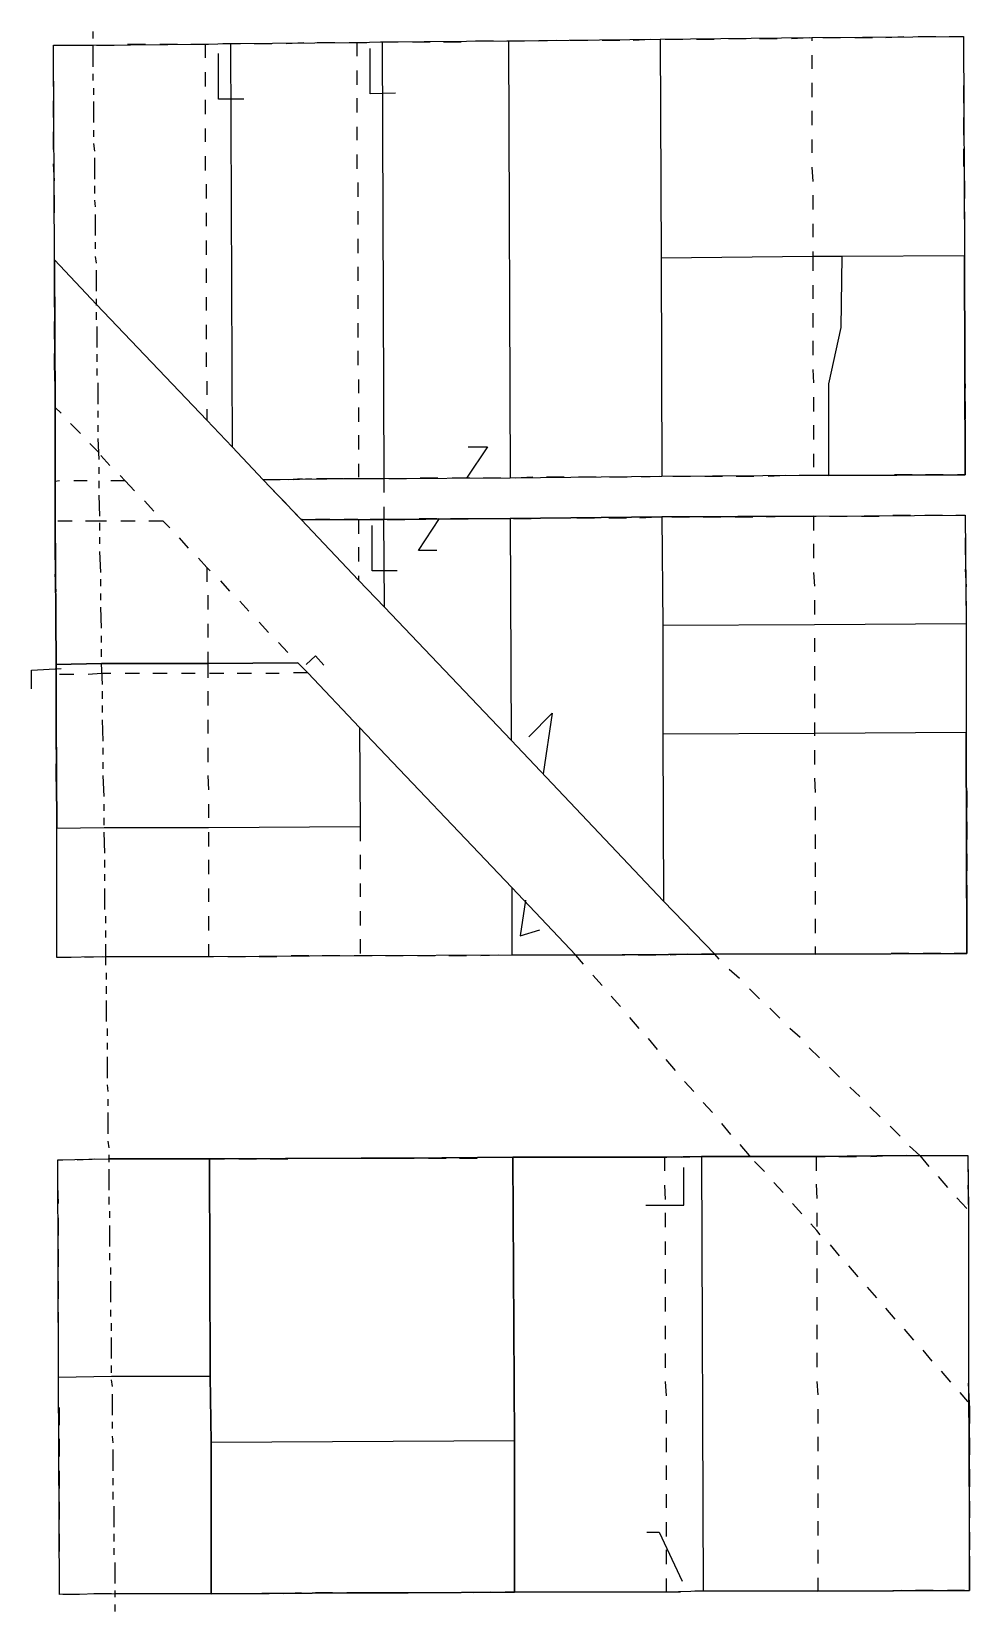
# Model space of a CAD drawing. Extents: x -8 to 2448, y 177 to 3185.
# Drawn here: x 246.2 to 513.4, y 2005.2 to 2455.2 of the extents above; entities that cross this region are included whole.
import ezdxf

# ---------------------------------------------------------------- set-up
doc = ezdxf.new("R2010")
doc.units = 0
doc.layers.add('Cadastral_Map', color=7, linetype='CONTINUOUS')

msp = doc.modelspace()

# ---------------------------------------------------------------- linework, layer by layer
at = {"layer": 'Cadastral_Map', "color": 1}
for points in [[(263.76575, 2453.2932), (263.76575, 2455.2132)], [(263.76575, 2445.1331), (263.76575, 2451.1332)], [(263.76575, 2441.2931), (263.76575, 2443.2131)], [(264.00575, 2437.2131), (264.00575, 2439.1331)], [(264.00575, 2429.293), (264.00575, 2435.2931)], [(264.00575, 2425.213), (264.00575, 2427.133)], [(264.24576, 2421.133), (264.00575, 2423.293)], [(264.24576, 2413.213), (264.24576, 2419.213)], [(264.24576, 2409.1329), (264.24576, 2411.2929)], [(264.48577, 2405.2929), (264.24576, 2407.2129)], [(264.48577, 2397.1329), (264.48577, 2403.1329)], [(264.48577, 2393.2928), (264.48577, 2395.2129)], [(346.80756, 2291.2923), (339.3674, 2298.9723), (323.04704, 2316.2524), (312.24681, 2327.5325), (303.36661, 2336.8925), (296.16646, 2344.5726), (264.72577, 2377.4528), (252.72551, 2390.1728), (252.96551, 2348.1726), (252.96551, 2337.8526), (252.96551, 2327.0525), (252.96551, 2315.5324), (253.20552, 2274.9722), (266.1658, 2275.2122), (296.40646, 2275.2122), (322.08702, 2275.4522), (324.96708, 2272.5722), (339.6074, 2256.9721), (383.04835, 2211.3719), (401.28875, 2192.1718), (440.88961, 2192.4118), (426.24929, 2207.5319), (382.80834, 2253.3721), (346.80756, 2291.2923)], [(264.72577, 2389.2128), (264.48577, 2391.1328)], [(264.72577, 2381.2928), (264.72577, 2387.2928)], [(264.72577, 2377.2128), (264.72577, 2379.1328)], [(264.72577, 2373.1327), (264.72577, 2375.2928)], [(264.96578, 2365.2127), (264.96578, 2371.2127)], [(264.96578, 2361.1327), (264.96578, 2363.2927)], [(264.96578, 2357.2926), (264.96578, 2359.2127)], [(265.20578, 2349.1326), (265.20578, 2355.1326)], [(265.20578, 2345.2926), (265.20578, 2347.2126)], [(265.20578, 2341.2126), (265.20578, 2343.1326)], [(265.44579, 2333.2925), (265.20578, 2339.2926)], [(265.44579, 2329.2125), (265.44579, 2331.1325)], [(265.44579, 2325.1325), (265.44579, 2327.2925)], [(265.68579, 2317.2124), (265.44579, 2323.2125)], [(265.68579, 2313.1324), (265.68579, 2315.2924)], [(265.68579, 2309.2924), (265.68579, 2311.2124)], [(265.9258, 2301.1324), (265.68579, 2307.1324)], [(265.9258, 2297.2923), (265.9258, 2299.2123)], [(265.9258, 2293.2123), (265.9258, 2295.1323)], [(266.1658, 2285.2923), (265.9258, 2291.2923)], [(266.1658, 2281.2122), (266.1658, 2283.1323)], [(266.1658, 2277.1322), (266.1658, 2279.2922)], [(266.40581, 2269.2122), (266.1658, 2275.2122)], [(266.40581, 2265.1322), (266.40581, 2267.2922)], [(266.40581, 2261.2921), (266.40581, 2263.2122)], [(266.64581, 2253.1321), (266.40581, 2259.1321)], [(266.64581, 2249.2921), (266.64581, 2251.2121)], [(266.64581, 2245.2121), (266.64581, 2247.1321)], [(266.88582, 2237.292), (266.64581, 2243.292)], [(266.88582, 2233.212), (266.88582, 2235.132)], [(266.88582, 2229.132), (266.88582, 2231.292)], [(267.12582, 2221.2119), (266.88582, 2227.212)], [(267.12582, 2217.1319), (267.12582, 2219.2919)], [(267.12582, 2213.2919), (267.12582, 2215.2119)], [(267.12582, 2205.1318), (267.12582, 2211.1319)], [(267.36583, 2201.2918), (267.36583, 2203.2118)], [(267.36583, 2197.2118), (267.36583, 2199.1318)], [(267.36583, 2189.2918), (267.36583, 2195.2918)], [(267.60583, 2185.2117), (267.60583, 2187.1317)], [(267.60583, 2181.1317), (267.60583, 2183.2917)], [(267.60583, 2173.2117), (267.60583, 2179.2117)], [(267.84584, 2169.1316), (267.84584, 2171.2917)], [(267.84584, 2165.2916), (267.84584, 2167.2116)], [(267.84584, 2157.1316), (267.84584, 2163.1316)], [(268.08584, 2153.2916), (267.84584, 2155.2116)], [(268.08584, 2149.2115), (268.08584, 2151.1316)], [(268.08584, 2141.2915), (268.08584, 2147.2915)], [(268.32585, 2137.2115), (268.08584, 2139.1315)], [(268.32585, 2133.1315), (268.32585, 2135.2915)], [(296.88647, 2134.0915), (297.12648, 2072.1711), (297.36648, 2053.451), (297.36648, 2010.2508), (340.56742, 2010.4908), (353.52771, 2010.4908), (383.76837, 2010.7308), (383.76837, 2053.931), (383.28835, 2134.5715), (353.0477, 2134.3315), (340.08741, 2134.3315), (296.88647, 2134.0915)], [(268.32585, 2125.2114), (268.32585, 2131.2114)], [(268.32585, 2121.1314), (268.32585, 2123.2914)], [(268.56585, 2117.2914), (268.56585, 2119.2114)], [(268.56585, 2109.1313), (268.56585, 2115.1314)], [(268.56585, 2105.2913), (268.56585, 2107.2113)], [(268.80586, 2101.2113), (268.80586, 2103.1313)], [(268.80586, 2093.2912), (268.80586, 2099.2913)], [(268.80586, 2089.2112), (268.80586, 2091.1312)], [(269.04586, 2085.1312), (269.04586, 2087.2912)], [(269.04586, 2077.2112), (269.04586, 2083.2112)], [(269.04586, 2073.1311), (269.04586, 2075.2911)], [(269.28587, 2069.2911), (269.04586, 2071.2111)], [(269.28587, 2061.1311), (269.28587, 2067.1311)], [(269.28587, 2057.291), (269.28587, 2059.2111)], [(269.52588, 2053.211), (269.28587, 2055.131)], [(269.52588, 2045.291), (269.52588, 2051.291)], [(269.52588, 2041.211), (269.52588, 2043.131)], [(269.52588, 2037.1309), (269.52588, 2039.291)], [(269.76588, 2029.2109), (269.76588, 2035.2109)], [(269.76588, 2025.1309), (269.76588, 2027.2909)], [(269.76588, 2021.2909), (269.76588, 2023.2109)], [(270.00589, 2013.1308), (270.00589, 2019.1308)], [(270.00589, 2009.2908), (270.00589, 2011.2108)], [(270.00589, 2005.2108), (270.00589, 2007.1308)]]:
    msp.add_lwpolyline(points, dxfattribs=at)
at = {"layer": 'Cadastral_Map', "color": 7}
for points in [[(263.76575, 2451.3732), (295.68645, 2451.6132), (302.8866, 2451.8532), (338.88739, 2452.0932), (346.08754, 2452.3332), (382.08833, 2452.5732), (425.28927, 2453.0532), (468.49021, 2453.5332), (511.69115, 2453.7732), (511.93116, 2391.3728), (512.17116, 2328.9725), (473.29032, 2328.7325), (468.97022, 2328.7325), (425.76928, 2328.4925), (382.56834, 2328.0125), (346.56755, 2327.7725), (339.3674, 2327.7725), (312.24681, 2327.5325), (323.04704, 2316.2524), (339.3674, 2316.2524), (346.56755, 2316.2524), (382.56834, 2316.4924), (425.76928, 2316.9724), (468.97022, 2317.2124), (512.17116, 2317.4524), (512.41117, 2286.4923), (512.41117, 2255.5321), (512.65117, 2192.6518), (469.45023, 2192.4118), (440.88961, 2192.4118), (401.28875, 2192.1718), (383.04835, 2192.1718), (339.84741, 2191.9318), (296.64647, 2191.6918), (267.36583, 2191.6918)], [(346.08754, 2452.3332), (382.08833, 2452.5732)], [(382.08833, 2452.5732), (425.28927, 2453.0532), (468.49021, 2453.5332)], [(382.08833, 2452.5732), (382.56834, 2328.0125)], [(425.28927, 2453.0532), (425.52928, 2390.6528)], [(468.49021, 2453.5332), (511.69115, 2453.7732), (511.93116, 2391.3728)], [(468.49021, 2453.5332), (468.49021, 2452.5732)], [(252.72551, 2390.1728), (252.4855, 2451.3732), (263.76575, 2451.3732)], [(267.36583, 2191.6918), (253.44552, 2191.4518), (253.44552, 2228.172), (253.20552, 2259.1321), (253.20552, 2272.0922), (253.20552, 2274.9722), (252.96551, 2315.5324), (252.96551, 2327.0525), (252.96551, 2337.8526), (252.96551, 2348.1726), (252.72551, 2390.1728), (252.4855, 2451.3732), (263.76575, 2451.3732)], [(263.76575, 2451.3732), (295.68645, 2451.6132)], [(295.68645, 2451.6132), (302.8866, 2451.8532)], [(295.68645, 2451.6132), (295.68645, 2447.7731)], [(306.72669, 2436.0131), (299.52653, 2436.0131), (299.52653, 2448.9732)], [(302.8866, 2451.8532), (338.88739, 2452.0932)], [(302.8866, 2451.8532), (303.36661, 2336.8925)], [(338.88739, 2452.0932), (346.08754, 2452.3332)], [(338.88739, 2452.0932), (338.88739, 2448.2531)], [(349.92763, 2437.6931), (342.72747, 2437.4531), (342.72747, 2450.4132)], [(346.08754, 2452.3332), (346.56755, 2327.7725)], [(468.49021, 2448.4931), (468.49021, 2444.6531)], [(295.68645, 2443.6931), (295.68645, 2439.6131)], [(338.88739, 2444.1731), (338.88739, 2440.0931)], [(468.49021, 2440.5731), (468.49021, 2436.4931)], [(295.68645, 2435.7731), (295.68645, 2431.6931)], [(338.88739, 2436.2531), (338.88739, 2432.1731)], [(468.49021, 2432.6531), (468.49021, 2428.573)], [(295.68645, 2427.613), (295.68645, 2423.773)], [(338.88739, 2428.093), (338.88739, 2424.253)], [(468.49021, 2424.493), (468.49021, 2420.653)], [(295.68645, 2419.693), (295.68645, 2415.613)], [(338.88739, 2420.173), (338.88739, 2416.093)], [(468.49021, 2416.573), (468.73022, 2412.493)], [(339.12739, 2412.253), (339.12739, 2408.1729)], [(295.92645, 2411.773), (295.92645, 2407.6929)], [(468.73022, 2408.6529), (468.73022, 2404.5729)], [(295.92645, 2403.6129), (295.92645, 2399.7729)], [(339.12739, 2404.0929), (339.12739, 2400.2529)], [(468.73022, 2400.4929), (468.73022, 2396.6529)], [(295.92645, 2395.6929), (295.92645, 2391.6128)], [(339.12739, 2396.1729), (339.12739, 2392.0928)], [(252.72551, 2390.1728), (252.96551, 2348.1726)], [(252.72551, 2390.1728), (264.72577, 2377.4528)], [(511.93116, 2391.3728), (477.1304, 2391.1328), (468.73022, 2391.1328), (425.52928, 2390.6528)], [(425.52928, 2390.6528), (425.76928, 2328.4925)], [(468.73022, 2392.5728), (468.73022, 2391.1328)], [(468.73022, 2391.1328), (468.73022, 2387.0528)], [(473.29032, 2328.7325), (512.17116, 2328.9725), (511.93116, 2391.3728)], [(473.29032, 2328.7325), (473.29032, 2354.8926), (476.89039, 2370.9727), (477.1304, 2391.1328)], [(295.92645, 2387.7728), (295.92645, 2383.6928)], [(339.12739, 2388.2528), (339.12739, 2384.1728)], [(468.73022, 2382.9728), (468.73022, 2379.1328)], [(264.72577, 2377.4528), (296.16646, 2344.5726)], [(295.92645, 2379.6128), (295.92645, 2375.7728)], [(339.12739, 2380.0928), (339.12739, 2376.2528)], [(295.92645, 2371.6927), (295.92645, 2367.6127)], [(339.12739, 2372.1727), (339.12739, 2368.0927)], [(468.73022, 2375.0528), (468.73022, 2370.9727)], [(468.73022, 2367.1327), (468.73022, 2363.0527)], [(295.92645, 2363.7727), (295.92645, 2359.6927)], [(339.12739, 2364.2527), (339.12739, 2360.1727)], [(468.73022, 2358.9727), (468.97022, 2355.1326)], [(296.16646, 2355.6126), (296.16646, 2351.7726)], [(339.3674, 2356.0927), (339.3674, 2352.2526)], [(468.97022, 2351.0526), (468.97022, 2346.9726)], [(252.96551, 2348.1726), (252.96551, 2337.8526), (252.96551, 2327.0525)], [(252.96551, 2348.1726), (254.64555, 2346.4926)], [(296.16646, 2347.6926), (296.16646, 2344.5726)], [(296.16646, 2344.5726), (303.36661, 2336.8925), (312.24681, 2327.5325)], [(339.3674, 2348.1726), (339.3674, 2344.0926)], [(257.28561, 2343.6126), (260.16567, 2340.7326)], [(339.3674, 2340.2526), (339.3674, 2336.1725)], [(468.97022, 2343.1326), (468.97022, 2339.0526)], [(262.80573, 2337.8526), (265.44579, 2335.2125)], [(370.56808, 2336.8925), (376.0882, 2336.8925), (370.08807, 2328.0125)], [(265.9258, 2334.4925), (268.56585, 2331.6125)], [(339.3674, 2332.0925), (339.3674, 2328.2525)], [(468.97022, 2334.9725), (468.97022, 2331.1325)], [(254.16554, 2327.2925), (252.96551, 2327.0525)], [(252.96551, 2327.0525), (252.96551, 2315.5324)], [(262.08571, 2327.2925), (258.24563, 2327.2925)], [(272.88595, 2327.2925), (268.80586, 2327.2925)], [(271.44592, 2328.7325), (272.88595, 2327.2925)], [(272.88595, 2327.2925), (275.52601, 2324.4125)], [(312.24681, 2327.5325), (323.04704, 2316.2524)], [(315.36687, 2327.5325), (312.24681, 2327.5325)], [(323.28705, 2327.7725), (319.44696, 2327.5325)], [(331.44722, 2327.7725), (327.36714, 2327.7725)], [(339.3674, 2327.7725), (335.28731, 2327.7725)], [(342.96748, 2327.7725), (339.3674, 2327.7725)], [(382.56834, 2328.0125), (346.56755, 2327.7725)], [(346.56755, 2327.7725), (346.56755, 2323.9325)], [(425.76928, 2328.4925), (382.56834, 2328.0125)], [(468.97022, 2328.7325), (425.76928, 2328.4925)], [(473.29032, 2328.7325), (468.97022, 2328.7325)], [(278.40607, 2321.5325), (281.04613, 2318.6525)], [(346.56755, 2319.8525), (346.56755, 2316.2524)], [(252.96551, 2315.5324), (253.20552, 2274.9722)], [(257.76562, 2315.7724), (253.68553, 2315.7724)], [(265.68579, 2315.7724), (261.6057, 2315.7724)], [(267.60583, 2315.7724), (265.68579, 2315.7724)], [(275.76601, 2315.7724), (271.68592, 2315.7724)], [(283.68618, 2315.7724), (279.60609, 2315.7724)], [(283.68618, 2315.7724), (285.60623, 2313.8524)], [(323.04704, 2316.2524), (339.3674, 2298.9723)], [(323.28705, 2316.2524), (323.04704, 2316.2524)], [(331.20722, 2316.2524), (327.12713, 2316.2524)], [(339.12739, 2316.2524), (335.28731, 2316.2524)], [(339.3674, 2316.2524), (339.3674, 2312.1724)], [(346.56755, 2316.2524), (342.72747, 2316.2524)], [(350.40764, 2301.6124), (343.20748, 2301.6124), (343.20748, 2314.5724)], [(382.56834, 2316.4924), (346.56755, 2316.2524)], [(346.80756, 2291.2923), (346.80756, 2292.0123), (346.56755, 2316.2524)], [(361.68788, 2307.3724), (356.40777, 2307.3724), (362.4079, 2316.4924)], [(425.76928, 2316.9724), (382.56834, 2316.4924)], [(382.56834, 2316.4924), (382.80834, 2253.3721)], [(468.97022, 2317.2124), (425.76928, 2316.9724)], [(425.76928, 2316.9724), (426.00929, 2286.0123)], [(468.97022, 2317.2124), (512.17116, 2317.4524), (512.41117, 2286.4923)], [(468.97022, 2317.2124), (468.97022, 2313.1324)], [(288.24628, 2310.9724), (290.88634, 2308.0924)], [(468.97022, 2309.2924), (468.97022, 2305.2124)], [(293.7664, 2305.2124), (296.16646, 2302.5724)], [(339.3674, 2308.3324), (339.3674, 2304.2524)], [(296.16646, 2302.5724), (297.12648, 2301.6124)], [(296.16646, 2302.5724), (296.16646, 2298.4923)], [(339.3674, 2300.1724), (339.3674, 2298.9723)], [(468.97022, 2301.1324), (469.21023, 2297.2923)], [(300.00654, 2298.7323), (302.6466, 2295.8523)], [(339.3674, 2298.9723), (346.80756, 2291.2923), (382.80834, 2253.3721)], [(296.40646, 2294.6523), (296.40646, 2290.5723)], [(305.52666, 2292.9723), (308.16672, 2290.0923)], [(469.21023, 2293.2123), (469.21023, 2289.1323)], [(296.40646, 2286.4923), (296.40646, 2282.6523)], [(311.04678, 2286.9723), (313.68684, 2284.0923)], [(512.41117, 2286.4923), (469.21023, 2286.2523), (426.00929, 2286.0123)], [(426.00929, 2286.0123), (426.00929, 2255.0521)], [(512.41117, 2286.4923), (512.41117, 2255.5321)], [(469.21023, 2282.4123), (469.21023, 2278.5722)], [(296.40646, 2278.5722), (296.40646, 2275.2122)], [(316.5669, 2281.2122), (319.20696, 2278.3322)], [(324.48707, 2274.9722), (327.12713, 2277.3722), (329.52718, 2274.7322)], [(246.24537, 2268.0122), (246.24537, 2273.2922), (254.64555, 2273.7722)], [(266.1658, 2275.2122), (253.20552, 2274.9722)], [(253.20552, 2274.9722), (253.20552, 2272.0922)], [(296.40646, 2275.2122), (266.1658, 2275.2122)], [(322.08702, 2275.4522), (296.40646, 2275.2122)], [(296.40646, 2275.2122), (296.40646, 2272.3322), (296.40646, 2271.1322)], [(324.96708, 2272.5722), (320.88699, 2272.5722)], [(322.08702, 2275.4522), (322.08702, 2275.4522)], [(322.08702, 2275.4522), (324.96708, 2272.5722)], [(324.96708, 2272.5722), (339.6074, 2256.9721)], [(469.21023, 2274.4922), (469.21023, 2270.4122)], [(253.20552, 2272.0922), (253.20552, 2259.1321), (253.44552, 2228.172)], [(258.24563, 2272.0922), (254.16554, 2272.0922)], [(266.1658, 2272.3322), (262.32572, 2272.0922)], [(268.80586, 2272.3322), (266.1658, 2272.3322)], [(276.96604, 2272.3322), (272.88595, 2272.3322)], [(284.88621, 2272.3322), (280.80612, 2272.3322)], [(292.80638, 2272.3322), (288.9663, 2272.3322)], [(300.96656, 2272.3322), (296.88647, 2272.3322)], [(308.88673, 2272.3322), (304.80664, 2272.3322)], [(316.80691, 2272.3322), (312.96682, 2272.3322)], [(296.40646, 2267.2922), (296.40646, 2263.2122)], [(469.21023, 2266.5722), (469.21023, 2262.4921)], [(296.40646, 2259.1321), (296.40646, 2255.2921)], [(387.84845, 2254.3321), (394.5686, 2261.0521), (391.92854, 2243.772)], [(339.6074, 2256.9721), (339.84741, 2228.652)], [(339.6074, 2256.9721), (383.04835, 2211.3719)], [(512.41117, 2255.5321), (469.21023, 2255.2921), (426.00929, 2255.0521)], [(426.00929, 2255.0521), (426.24929, 2207.5319)], [(469.21023, 2258.4121), (469.21023, 2255.2921), (469.21023, 2254.5721)], [(469.45023, 2192.4118), (512.65117, 2192.6518), (512.41117, 2255.5321)], [(296.40646, 2251.2121), (296.40646, 2247.1321)], [(382.80834, 2253.3721), (426.24929, 2207.5319)], [(469.21023, 2250.4921), (469.21023, 2246.4121)], [(296.40646, 2243.292), (296.64647, 2239.212)], [(469.21023, 2242.572), (469.45023, 2238.492)], [(296.64647, 2235.132), (296.64647, 2231.292)], [(469.45023, 2234.412), (469.45023, 2230.572)], [(266.88582, 2228.412), (253.44552, 2228.172)], [(267.36583, 2191.6918), (253.44552, 2191.4518), (253.44552, 2228.172)], [(296.64647, 2228.412), (266.88582, 2228.412)], [(339.84741, 2228.652), (296.64647, 2228.412)], [(339.84741, 2228.652), (339.84741, 2224.5719)], [(296.64647, 2227.212), (296.64647, 2223.1319)], [(469.45023, 2226.492), (469.45023, 2222.4119)], [(296.64647, 2219.2919), (296.64647, 2215.2119)], [(339.84741, 2220.7319), (339.84741, 2216.6519)], [(469.45023, 2218.5719), (469.45023, 2214.4919)], [(296.64647, 2211.1319), (296.64647, 2207.2919)], [(339.84741, 2212.5719), (339.84741, 2208.7319)], [(383.04835, 2211.3719), (383.04835, 2192.1718)], [(383.04835, 2211.3719), (401.28875, 2192.1718)], [(469.45023, 2210.4119), (469.45023, 2206.5718)], [(386.88843, 2207.7719), (385.4484, 2197.6918), (390.96852, 2199.3718)], [(426.24929, 2207.5319), (440.88961, 2192.4118)], [(296.64647, 2203.2118), (296.64647, 2199.1318)], [(339.84741, 2204.6518), (339.84741, 2200.5718)], [(469.45023, 2202.4918), (469.45023, 2198.4118)], [(339.84741, 2196.7318), (339.84741, 2192.6518)], [(296.64647, 2195.2918), (296.64647, 2191.6918), (267.36583, 2191.6918)], [(339.84741, 2191.9318), (296.64647, 2191.6918)], [(383.04835, 2192.1718), (339.84741, 2191.9318)], [(401.28875, 2192.1718), (383.04835, 2192.1718)], [(401.28875, 2192.1718), (440.88961, 2192.4118)], [(403.44879, 2189.5318), (401.28875, 2192.1718)], [(469.45023, 2194.5718), (469.45023, 2192.4118), (440.88961, 2192.4118)], [(442.08964, 2190.9718), (440.88961, 2192.4118)], [(447.84976, 2185.4517), (444.9697, 2188.0917)], [(408.72891, 2183.5317), (406.08885, 2186.4117)], [(453.60989, 2179.6917), (450.72982, 2182.5717)], [(414.00902, 2177.5317), (411.36897, 2180.4117)], [(419.28914, 2171.2917), (416.64908, 2174.4117)], [(459.37001, 2174.1717), (456.48995, 2177.0517)], [(465.13014, 2168.6516), (462.25008, 2171.2917)], [(424.56925, 2165.2916), (421.9292, 2168.4116)], [(470.65026, 2162.8916), (467.7702, 2165.7716)], [(429.60936, 2159.2916), (426.96931, 2162.4116)], [(476.41038, 2157.3716), (473.53032, 2160.2516)], [(434.88948, 2153.2916), (432.24942, 2156.1716)], [(482.17051, 2151.8516), (479.29045, 2154.4916)], [(440.16959, 2147.2915), (437.52954, 2150.1715)], [(487.93064, 2146.0915), (485.05057, 2148.9715)], [(445.44971, 2141.0515), (442.80965, 2144.1715)], [(493.69076, 2140.5715), (490.8107, 2143.4515)], [(450.72982, 2135.0515), (448.08977, 2138.1715)], [(499.21088, 2135.0515), (496.33082, 2137.6915)], [(253.92554, 2071.9311), (253.68553, 2133.8515), (268.32585, 2134.0915)], [(270.00589, 2010.2508), (254.16554, 2010.0108), (253.92554, 2071.9311), (253.68553, 2133.8515), (268.32585, 2134.0915)], [(268.32585, 2134.0915), (296.88647, 2134.0915), (340.08741, 2134.3315), (353.0477, 2134.3315), (383.28835, 2134.5715), (426.4893, 2134.5715), (437.04953, 2134.8115), (455.76993, 2134.8115), (470.17025, 2134.8115), (495.3708, 2135.0515), (512.89118, 2135.0515), (513.13118, 2116.3314), (513.13118, 2070.2511), (513.37119, 2011.2108), (470.17025, 2010.9708), (437.52954, 2010.9708), (426.96931, 2010.7308), (383.76837, 2010.7308), (353.52771, 2010.4908), (340.56742, 2010.4908), (297.36648, 2010.2508), (270.00589, 2010.2508)], [(296.88647, 2134.0915), (268.32585, 2134.0915)], [(340.08741, 2134.3315), (296.88647, 2134.0915)], [(296.88647, 2134.0915), (297.12648, 2072.1711)], [(353.0477, 2134.3315), (340.08741, 2134.3315)], [(383.28835, 2134.5715), (353.0477, 2134.3315)], [(426.4893, 2134.5715), (383.28835, 2134.5715)], [(383.28835, 2134.5715), (383.76837, 2053.931)], [(437.04953, 2134.8115), (426.4893, 2134.5715)], [(426.4893, 2134.5715), (426.4893, 2130.7314)], [(437.04953, 2134.8115), (437.52954, 2010.9708)], [(450.96983, 2134.8115), (437.04953, 2134.8115)], [(455.76993, 2134.8115), (450.96983, 2134.8115), (450.72982, 2135.0515)], [(455.04992, 2130.4914), (452.16986, 2133.3715)], [(470.17025, 2134.8115), (469.69024, 2134.8115), (455.76993, 2134.8115)], [(469.69024, 2134.8115), (469.69024, 2130.7314)], [(495.3708, 2135.0515), (470.17025, 2134.8115)], [(495.3708, 2135.0515), (499.21088, 2135.0515), (512.89118, 2135.0515), (513.13118, 2119.4514), (513.13118, 2116.3314)], [(499.21088, 2135.0515), (501.85094, 2131.9314)], [(421.20918, 2120.8914), (432.00942, 2120.8914), (432.00942, 2131.6914)], [(504.491, 2129.0514), (507.13105, 2125.9314)], [(426.4893, 2126.6514), (426.7293, 2122.5714)], [(460.33003, 2124.4914), (457.68998, 2127.3714)], [(469.69024, 2126.8914), (469.93024, 2122.8114)], [(465.61015, 2118.4914), (462.97009, 2121.3714)], [(509.77111, 2123.0514), (512.65117, 2119.9314)], [(426.7293, 2118.7314), (426.7293, 2114.6514)], [(470.89026, 2112.4913), (469.93024, 2113.6914), (468.25021, 2115.6114)], [(469.93024, 2118.7314), (469.93024, 2114.8914)], [(513.13118, 2116.3314), (513.13118, 2070.2511)], [(426.7293, 2110.5713), (426.7293, 2106.7313)], [(469.93024, 2110.8113), (469.93024, 2106.7313)], [(476.41038, 2106.4913), (473.77033, 2109.6113)], [(426.7293, 2102.6513), (426.7293, 2098.5713)], [(469.93024, 2102.8913), (469.93024, 2098.8113)], [(481.6905, 2100.4913), (479.05044, 2103.6113)], [(486.97061, 2094.4912), (484.33056, 2097.6113)], [(426.7293, 2094.7312), (426.7293, 2090.6512)], [(469.93024, 2094.7312), (469.93024, 2090.8912)], [(492.25073, 2088.4912), (489.61067, 2091.6112)], [(426.7293, 2086.5712), (426.7293, 2082.7312)], [(469.93024, 2086.8112), (469.93024, 2082.7312)], [(497.53084, 2082.4912), (494.89079, 2085.6112)], [(502.81096, 2076.4912), (500.1709, 2079.6112)], [(426.7293, 2078.6512), (426.7293, 2074.5711)], [(469.93024, 2078.8912), (469.93024, 2074.8111)], [(253.92554, 2071.9311), (269.04586, 2072.1711)], [(270.00589, 2010.2508), (254.16554, 2010.0108), (253.92554, 2071.9311)], [(269.04586, 2072.1711), (297.12648, 2072.1711)], [(297.12648, 2072.1711), (297.36648, 2053.451)], [(426.7293, 2070.7311), (426.96931, 2066.6511)], [(469.93024, 2070.7311), (470.17025, 2066.8911)], [(470.17025, 2014.8108), (470.17025, 2010.9708), (513.37119, 2011.2108), (513.37119, 2064.4911), (513.13118, 2070.2511)], [(508.09107, 2070.4911), (505.45102, 2073.6111)], [(513.37119, 2064.4911), (512.89118, 2064.9711), (510.73113, 2067.6111)], [(426.96931, 2062.5711), (426.96931, 2058.7311)], [(470.17025, 2062.8111), (470.17025, 2058.7311)], [(297.36648, 2053.451), (383.76837, 2053.931)], [(297.36648, 2053.451), (297.36648, 2010.2508)], [(383.76837, 2053.931), (383.76837, 2010.7308)], [(426.96931, 2054.651), (426.96931, 2050.571)], [(470.17025, 2054.891), (470.17025, 2050.811)], [(426.96931, 2046.731), (426.96931, 2042.651)], [(470.17025, 2046.731), (470.17025, 2042.891)], [(426.96931, 2038.5709), (426.96931, 2034.7309)], [(470.17025, 2038.8109), (470.17025, 2034.7309)], [(426.96931, 2030.6509), (426.96931, 2026.5709)], [(470.17025, 2030.8909), (470.17025, 2026.8109)], [(421.44919, 2027.7709), (425.04926, 2027.7709), (431.52941, 2013.8508)], [(426.96931, 2022.7309), (426.96931, 2018.6508)], [(470.17025, 2022.7309), (470.17025, 2018.8908)], [(426.96931, 2014.5708), (426.96931, 2010.7308)], [(297.36648, 2010.2508), (270.00589, 2010.2508)], [(340.56742, 2010.4908), (297.36648, 2010.2508)], [(353.52771, 2010.4908), (340.56742, 2010.4908)], [(383.76837, 2010.7308), (353.52771, 2010.4908)], [(426.96931, 2010.7308), (383.76837, 2010.7308)], [(437.52954, 2010.9708), (426.96931, 2010.7308)], [(470.17025, 2010.9708), (437.52954, 2010.9708)]]:
    msp.add_lwpolyline(points, dxfattribs=at)
at = {"layer": 'Cadastral_Map', "color": 2}
for points in [[(372.72812, 2452.5732), (377.76823, 2452.5732)], [(381.60832, 2452.5732), (382.08833, 2452.5732), (386.64843, 2452.5732)], [(390.72852, 2452.5732), (395.76863, 2452.8132)], [(399.60871, 2452.8132), (404.64882, 2452.8132)], [(408.72891, 2452.8132), (413.76902, 2452.8132)], [(417.6091, 2452.8132), (422.64921, 2453.0532)], [(426.7293, 2453.0532), (431.76941, 2453.0532)], [(435.6095, 2453.0532), (440.6496, 2453.0532)], [(444.72969, 2453.2932), (449.7698, 2453.2932)], [(453.60989, 2453.2932), (458.65, 2453.2932)], [(462.73009, 2453.2932), (467.7702, 2453.5332)], [(471.61028, 2453.5332), (476.65039, 2453.5332)], [(480.73048, 2453.5332), (485.77059, 2453.5332)], [(489.61067, 2453.5332), (494.65078, 2453.7732)], [(498.73087, 2453.7732), (503.77098, 2453.7732)], [(507.61106, 2453.7732), (511.69115, 2453.7732), (511.69115, 2452.8132)], [(252.4855, 2448.7331), (252.4855, 2451.3732), (254.88556, 2451.3732)], [(258.72564, 2451.3732), (263.76575, 2451.3732)], [(264.72577, 2451.3732), (269.76588, 2451.3732)], [(273.60596, 2451.6132), (278.64607, 2451.6132)], [(282.72616, 2451.6132), (287.76627, 2451.6132)], [(291.60636, 2451.6132), (295.68645, 2451.6132), (296.64647, 2451.6132)], [(300.72656, 2451.8532), (302.8866, 2451.8532), (305.76667, 2451.8532)], [(309.60675, 2451.8532), (314.64686, 2451.8532)], [(318.72695, 2451.8532), (323.76706, 2452.0932)], [(327.60714, 2452.0932), (332.64725, 2452.0932)], [(336.72734, 2452.0932), (338.88739, 2452.0932), (341.76745, 2452.0932)], [(345.60753, 2452.3332), (346.08754, 2452.3332), (350.64764, 2452.3332)], [(354.72773, 2452.3332), (359.76784, 2452.3332)], [(363.60793, 2452.3332), (368.64804, 2452.3332)], [(511.69115, 2448.7331), (511.69115, 2443.6931)], [(252.4855, 2439.6131), (252.4855, 2444.6531)], [(511.69115, 2439.8531), (511.69115, 2434.8131)], [(252.4855, 2430.7331), (252.4855, 2435.5331)], [(511.69115, 2430.7331), (511.69115, 2425.693)], [(252.4855, 2421.613), (252.4855, 2426.653)], [(511.69115, 2421.853), (511.69115, 2416.813)], [(252.72551, 2412.733), (252.4855, 2417.533)], [(511.93116, 2412.733), (511.93116, 2407.6929)], [(252.72551, 2403.6129), (252.72551, 2408.6529)], [(511.93116, 2403.8529), (511.93116, 2398.8129)], [(252.72551, 2394.7328), (252.72551, 2399.5329)], [(511.93116, 2394.7328), (511.93116, 2391.3728), (511.93116, 2389.6928)], [(252.72551, 2385.6128), (252.72551, 2390.1728), (252.72551, 2390.6528)], [(511.93116, 2385.8528), (511.93116, 2380.8128)], [(252.72551, 2376.7328), (252.72551, 2381.5328)], [(511.93116, 2376.7328), (511.93116, 2371.6927)], [(252.72551, 2367.6127), (252.72551, 2372.6527)], [(511.93116, 2367.8527), (511.93116, 2362.8127)], [(252.72551, 2358.7327), (252.72551, 2363.5327)], [(511.93116, 2358.7327), (512.17116, 2353.6926)], [(252.96551, 2349.6126), (252.96551, 2354.6526)], [(512.17116, 2349.8526), (512.17116, 2344.8126)], [(252.96551, 2340.7326), (252.96551, 2345.5326)], [(512.17116, 2340.7326), (512.17116, 2335.6925)], [(252.96551, 2331.6125), (252.96551, 2336.6525)], [(512.17116, 2331.8525), (512.17116, 2328.9725), (510.01112, 2328.9725)], [(252.96551, 2322.7325), (252.96551, 2327.0525), (252.96551, 2327.5325)], [(317.04691, 2327.5325), (312.24681, 2327.5325), (312.48681, 2327.2925)], [(325.9271, 2327.7725), (320.88699, 2327.5325)], [(335.0473, 2327.7725), (330.00719, 2327.7725)], [(343.9275, 2327.7725), (339.3674, 2327.7725), (338.88739, 2327.7725)], [(353.0477, 2327.7725), (348.00759, 2327.7725)], [(361.92789, 2328.0125), (356.88778, 2328.0125)], [(371.04809, 2328.0125), (366.00798, 2328.0125)], [(379.92828, 2328.0125), (374.88817, 2328.0125)], [(389.04848, 2328.2525), (384.00837, 2328.0125)], [(397.92867, 2328.2525), (392.88856, 2328.2525)], [(407.04887, 2328.2525), (402.00876, 2328.2525)], [(415.92907, 2328.2525), (410.88896, 2328.2525)], [(425.04926, 2328.4925), (420.00916, 2328.2525)], [(433.92946, 2328.4925), (428.88935, 2328.4925)], [(443.04966, 2328.4925), (438.00955, 2328.4925)], [(451.92985, 2328.4925), (446.88974, 2328.4925)], [(461.05005, 2328.7325), (456.00994, 2328.4925)], [(469.93024, 2328.7325), (468.97022, 2328.7325), (464.89013, 2328.7325)], [(479.05044, 2328.7325), (474.01033, 2328.7325)], [(487.93064, 2328.7325), (482.89053, 2328.7325)], [(497.05083, 2328.9725), (492.01072, 2328.9725)], [(505.93103, 2328.9725), (500.89092, 2328.9725)], [(315.12687, 2324.4125), (318.72695, 2320.8125)], [(252.96551, 2313.6124), (252.96551, 2315.5324), (252.96551, 2318.6525)], [(321.36701, 2317.9324), (323.04704, 2316.2524), (325.6871, 2316.2524)], [(329.52718, 2316.2524), (334.56729, 2316.2524)], [(338.64738, 2316.2524), (339.3674, 2316.2524), (343.68749, 2316.2524)], [(347.52758, 2316.2524), (352.56769, 2316.2524)], [(356.64777, 2316.4924), (361.68788, 2316.4924)], [(365.52797, 2316.4924), (370.56808, 2316.4924)], [(374.64817, 2316.4924), (379.68828, 2316.4924)], [(383.52836, 2316.4924), (388.56847, 2316.4924)], [(392.64856, 2316.7324), (397.68867, 2316.7324)], [(401.52875, 2316.7324), (406.56886, 2316.7324)], [(410.64895, 2316.7324), (415.68906, 2316.7324)], [(419.52914, 2316.7324), (424.56925, 2316.9724)], [(428.64934, 2316.9724), (433.68945, 2316.9724)], [(437.52954, 2316.9724), (442.56965, 2316.9724)], [(446.64974, 2316.9724), (451.68985, 2316.9724)], [(455.52993, 2316.9724), (460.57004, 2317.2124)], [(464.65013, 2317.2124), (468.97022, 2317.2124), (469.69024, 2317.2124)], [(473.53032, 2317.2124), (478.57043, 2317.2124)], [(482.65052, 2317.2124), (487.69063, 2317.2124)], [(491.53071, 2317.4524), (496.57082, 2317.4524)], [(500.65091, 2317.4524), (505.69102, 2317.4524)], [(509.53111, 2317.4524), (512.17116, 2317.4524), (512.17116, 2315.0524)], [(252.96551, 2304.7324), (252.96551, 2309.5324)], [(512.17116, 2310.9724), (512.17116, 2306.1724)], [(253.20552, 2295.6123), (252.96551, 2300.6524)], [(512.17116, 2302.0924), (512.41117, 2297.0523)], [(253.20552, 2286.7323), (253.20552, 2291.5323)], [(512.41117, 2292.9723), (512.41117, 2288.1723)], [(253.20552, 2277.6122), (253.20552, 2282.6523)], [(512.41117, 2284.0923), (512.41117, 2279.0522)], [(253.20552, 2268.7322), (253.20552, 2272.0922), (253.20552, 2273.5322)], [(512.41117, 2274.9722), (512.41117, 2270.1722)], [(253.20552, 2259.6121), (253.20552, 2264.6522)], [(512.41117, 2266.0922), (512.41117, 2261.0521)], [(253.20552, 2250.7321), (253.20552, 2255.5321)], [(512.41117, 2256.9721), (512.41117, 2255.5321), (512.41117, 2252.1721)], [(253.20552, 2241.612), (253.20552, 2246.6521)], [(512.41117, 2248.0921), (512.41117, 2243.052)], [(253.44552, 2232.732), (253.44552, 2237.532)], [(512.65117, 2238.972), (512.65117, 2234.172)], [(253.44552, 2223.6119), (253.44552, 2228.172), (253.44552, 2228.652)], [(512.65117, 2230.092), (512.65117, 2225.0519)], [(253.44552, 2214.7319), (253.44552, 2219.5319)], [(512.65117, 2220.9719), (512.65117, 2216.1719)], [(253.44552, 2205.6118), (253.44552, 2210.6519)], [(512.65117, 2212.0919), (512.65117, 2207.0519)], [(253.44552, 2196.7318), (253.44552, 2201.5318)], [(512.65117, 2202.9718), (512.65117, 2198.1718)], [(257.52561, 2191.4518), (253.44552, 2191.4518), (253.44552, 2192.6518)], [(266.40581, 2191.6918), (261.3657, 2191.4518)], [(271.20591, 2191.6918), (267.36583, 2191.6918)], [(280.08611, 2191.6918), (275.046, 2191.6918)], [(289.2063, 2191.6918), (284.16619, 2191.6918)], [(298.0865, 2191.6918), (296.64647, 2191.6918), (293.04639, 2191.6918)], [(307.2067, 2191.6918), (302.16659, 2191.6918)], [(316.08689, 2191.6918), (311.04678, 2191.6918)], [(325.20709, 2191.9318), (320.16698, 2191.9318)], [(334.08728, 2191.9318), (329.04717, 2191.9318)], [(343.20748, 2191.9318), (339.84741, 2191.9318), (338.16737, 2191.9318)], [(352.08767, 2191.9318), (347.04756, 2191.9318)], [(361.20787, 2191.9318), (356.16776, 2191.9318)], [(370.08807, 2191.9318), (365.04796, 2191.9318)], [(379.20827, 2192.1718), (374.16816, 2191.9318)], [(388.08846, 2192.1718), (383.04835, 2192.1718)], [(397.20866, 2192.1718), (392.16855, 2192.1718)], [(406.08885, 2192.1718), (401.28875, 2192.1718), (401.04874, 2192.1718)], [(415.20905, 2192.1718), (410.16894, 2192.1718)], [(424.08924, 2192.1718), (419.04913, 2192.1718)], [(433.20944, 2192.4118), (428.16933, 2192.1718)], [(442.08964, 2192.4118), (440.88961, 2192.4118), (437.04953, 2192.4118)], [(451.20984, 2192.4118), (446.16973, 2192.4118)], [(460.09003, 2192.4118), (455.04992, 2192.4118)], [(469.21023, 2192.4118), (464.17012, 2192.4118)], [(478.09042, 2192.4118), (473.05031, 2192.4118)], [(487.21062, 2192.4118), (482.17051, 2192.4118)], [(496.09081, 2192.6518), (491.0507, 2192.6518)], [(505.21101, 2192.6518), (500.1709, 2192.6518)], [(512.65117, 2194.0918), (512.65117, 2192.6518), (509.0511, 2192.6518)], [(253.68553, 2130.2514), (253.68553, 2133.8515), (255.12556, 2133.8515)], [(259.20565, 2133.8515), (264.24576, 2134.0915)], [(268.08584, 2134.0915), (268.32585, 2134.0915)], [(269.28587, 2134.0915), (274.32598, 2134.0915)], [(278.16606, 2134.0915), (283.20617, 2134.0915)], [(287.28626, 2134.0915), (292.32637, 2134.0915)], [(296.16646, 2134.0915), (296.88647, 2134.0915), (301.20657, 2134.0915)], [(305.28665, 2134.0915), (310.32676, 2134.0915)], [(314.16685, 2134.0915), (319.20696, 2134.0915)], [(323.28705, 2134.3315), (328.32716, 2134.3315)], [(332.16724, 2134.3315), (337.20735, 2134.3315)], [(341.28744, 2134.3315), (346.32755, 2134.3315)], [(350.16763, 2134.3315), (353.0477, 2134.3315), (355.20774, 2134.3315)], [(359.28783, 2134.3315), (364.32794, 2134.3315)], [(368.16803, 2134.3315), (373.20813, 2134.3315)], [(377.28822, 2134.5715), (382.32833, 2134.5715)], [(386.16842, 2134.5715), (391.20853, 2134.5715)], [(395.28862, 2134.5715), (400.32873, 2134.5715)], [(404.16881, 2134.5715), (409.20892, 2134.5715)], [(413.28901, 2134.5715), (418.32912, 2134.5715)], [(422.1692, 2134.5715), (426.4893, 2134.5715), (427.20931, 2134.5715)], [(431.2894, 2134.5715), (436.32951, 2134.8115)], [(440.16959, 2134.8115), (445.2097, 2134.8115)], [(449.28979, 2134.8115), (454.3299, 2134.8115)], [(458.16999, 2134.8115), (463.2101, 2134.8115)], [(467.29019, 2134.8115), (470.17025, 2134.8115), (472.3303, 2134.8115)], [(476.17038, 2134.8115), (481.21049, 2134.8115)], [(485.29058, 2134.8115), (490.33069, 2135.0515)], [(494.17077, 2135.0515), (495.3708, 2135.0515), (499.21088, 2135.0515)], [(503.29097, 2135.0515), (508.33108, 2135.0515)], [(512.17116, 2135.0515), (512.89118, 2135.0515), (512.89118, 2130.7314)], [(253.92554, 2121.3714), (253.68553, 2126.4114)], [(512.89118, 2126.6514), (513.13118, 2121.8514)], [(253.92554, 2112.2513), (253.92554, 2117.2914)], [(513.13118, 2117.7714), (513.13118, 2116.3314), (513.13118, 2112.7313)], [(253.92554, 2103.3713), (253.92554, 2108.4113)], [(513.13118, 2108.6513), (513.13118, 2103.8513)], [(253.92554, 2094.2512), (253.92554, 2099.2913)], [(513.13118, 2099.7713), (513.13118, 2094.7312)], [(253.92554, 2085.3712), (253.92554, 2090.4112)], [(513.13118, 2090.6512), (513.13118, 2085.8512)], [(253.92554, 2076.2511), (253.92554, 2081.2912)], [(513.13118, 2081.7712), (513.13118, 2076.7312)], [(253.92554, 2067.3711), (253.92554, 2071.9311), (253.92554, 2072.4111)], [(513.13118, 2072.6511), (513.13118, 2070.2511), (513.13118, 2067.8511)], [(254.16554, 2058.2511), (254.16554, 2063.2911)], [(513.37119, 2063.7711), (513.37119, 2058.7311)], [(254.16554, 2049.371), (254.16554, 2054.411)], [(513.37119, 2054.651), (513.37119, 2049.851)], [(254.16554, 2040.251), (254.16554, 2045.291)], [(513.37119, 2045.771), (513.37119, 2040.731)], [(254.16554, 2031.3709), (254.16554, 2036.4109)], [(513.37119, 2036.6509), (513.37119, 2031.8509)], [(254.16554, 2022.2509), (254.16554, 2027.2909)], [(513.37119, 2027.7709), (513.37119, 2022.7309)], [(254.16554, 2013.3708), (254.16554, 2018.4108)], [(513.37119, 2018.6508), (513.37119, 2013.8508)], [(259.92567, 2010.0108), (255.12556, 2010.0108)], [(269.04586, 2010.2508), (264.00575, 2010.2508)], [(277.92606, 2010.2508), (273.12595, 2010.2508)], [(287.04626, 2010.2508), (282.00615, 2010.2508)], [(295.92645, 2010.2508), (291.12635, 2010.2508)], [(305.04665, 2010.2508), (300.00654, 2010.2508)], [(313.92684, 2010.2508), (309.12674, 2010.2508)], [(323.04704, 2010.4908), (318.00693, 2010.2508)], [(331.92724, 2010.4908), (327.12713, 2010.4908)], [(341.04743, 2010.4908), (340.56742, 2010.4908), (336.00732, 2010.4908)], [(349.92763, 2010.4908), (345.12752, 2010.4908)], [(359.04783, 2010.4908), (354.00772, 2010.4908)], [(367.92802, 2010.4908), (363.12792, 2010.4908)], [(377.04822, 2010.7308), (372.00811, 2010.4908)], [(385.92841, 2010.7308), (383.76837, 2010.7308), (381.12831, 2010.7308)], [(395.04861, 2010.7308), (390.0085, 2010.7308)], [(403.9288, 2010.7308), (399.1287, 2010.7308)], [(413.049, 2010.7308), (408.00889, 2010.7308)], [(421.9292, 2010.7308), (417.12909, 2010.7308)], [(431.0494, 2010.7308), (426.96931, 2010.7308), (426.00929, 2010.7308)], [(439.92959, 2010.9708), (437.52954, 2010.9708), (435.12948, 2010.9708)], [(449.04979, 2010.9708), (444.00968, 2010.9708)], [(457.92998, 2010.9708), (453.12988, 2010.9708)], [(467.05018, 2010.9708), (462.01007, 2010.9708)], [(475.93037, 2010.9708), (471.13027, 2010.9708)], [(485.05057, 2010.9708), (480.01046, 2010.9708)], [(493.93077, 2011.2108), (489.13066, 2010.9708)], [(503.05097, 2011.2108), (498.01086, 2011.2108)], [(511.93116, 2011.2108), (507.13105, 2011.2108)]]:
    msp.add_lwpolyline(points, dxfattribs=at)
at = {"layer": 'Cadastral_Map', "color": 1}
for points in [[(252.72551, 2390.1728), (264.72577, 2377.4528), (296.16646, 2344.5726), (303.36661, 2336.8925), (312.24681, 2327.5325), (323.04704, 2316.2524), (339.3674, 2298.9723), (346.80756, 2291.2923), (382.80834, 2253.3721), (426.24929, 2207.5319), (440.88961, 2192.4118), (401.28875, 2192.1718), (383.04835, 2211.3719), (339.6074, 2256.9721), (324.96708, 2272.5722), (322.08702, 2275.4522), (296.40646, 2275.2122), (266.1658, 2275.2122), (253.20552, 2274.9722), (252.72551, 2390.1728), (252.72551, 2390.1728)], [(340.56742, 2010.4908), (297.36648, 2010.2508), (297.36648, 2053.451), (297.12648, 2072.1711), (296.88647, 2134.0915), (340.08741, 2134.3315), (353.0477, 2134.3315), (383.28835, 2134.5715), (383.76837, 2053.931), (383.76837, 2010.7308), (353.52771, 2010.4908), (340.56742, 2010.4908), (340.56742, 2010.4908)]]:
    msp.add_lwpolyline(points, close=True, dxfattribs=at)
at = {"layer": 'Cadastral_Map', "color": 7}
for points in [[(346.80756, 2291.2923), (339.3674, 2298.9723), (323.04704, 2316.2524), (312.24681, 2327.5325), (303.36661, 2336.8925), (296.16646, 2344.5726), (264.72577, 2377.4528), (252.72551, 2390.1728), (252.96551, 2348.1726), (252.96551, 2337.8526), (252.96551, 2327.0525), (252.96551, 2315.5324), (253.20552, 2274.9722), (266.1658, 2275.2122), (296.40646, 2275.2122), (322.08702, 2275.4522), (324.96708, 2272.5722), (339.6074, 2256.9721), (383.04835, 2211.3719), (401.28875, 2192.1718), (440.88961, 2192.4118), (426.24929, 2207.5319), (382.80834, 2253.3721), (346.80756, 2291.2923), (346.80756, 2291.2923)], [(296.88647, 2134.0915), (297.12648, 2072.1711), (297.36648, 2053.451), (297.36648, 2010.2508), (340.56742, 2010.4908), (353.52771, 2010.4908), (383.76837, 2010.7308), (383.76837, 2053.931), (383.28835, 2134.5715), (353.0477, 2134.3315), (340.08741, 2134.3315), (296.88647, 2134.0915), (296.88647, 2134.0915)]]:
    msp.add_lwpolyline(points, close=True, dxfattribs=at)

doc.saveas('drawing.dxf')
